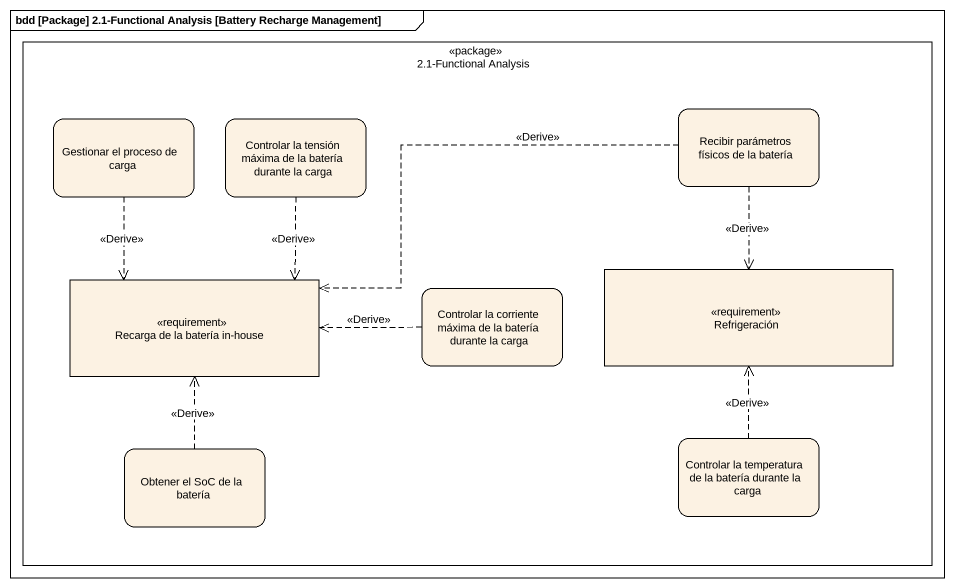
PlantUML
@startuml
mainframe bdd [Package] 2.1-Functional Analysis [Battery Recharge Management]
hide empty description
state "2.1-Functional Analysis" as o2_1_Functional_Analysis <<package>> {
  state "Gestionar el proceso de carga" as Gestionar_el_proceso_de
  state "Controlar la tensión máxima de la batería durante la carga" as Controlar_la_tensión_máxima
  state "Recibir parámetros físicos de la batería" as Recibir_parámetros_físicos
  state "Recarga de la batería in-house" as Recarga_de_la_batería_in <<requirement>>
  state "Controlar la corriente máxima de la batería durante la carga" as Controlar_la_corriente
  state Refrigeración <<requirement>>
  state "Obtener el SoC de la batería" as Obtener_el_SoC_de_la_batería
  state "Controlar la temperatura de la batería durante la carga" as Controlar_la_temperatura_de
}
Gestionar_el_proceso_de -[dashed]-> Recarga_de_la_batería_in : <<Derive>>
Controlar_la_tensión_máxima -[dashed]-> Recarga_de_la_batería_in : <<Derive>>
Recibir_parámetros_físicos -left[dashed]-> Recarga_de_la_batería_in : <<Derive>>
Recibir_parámetros_físicos -[dashed]-> Refrigeración : <<Derive>>
Controlar_la_corriente -left[dashed]-> Recarga_de_la_batería_in : <<Derive>>
Obtener_el_SoC_de_la_batería -up[dashed]-> Recarga_de_la_batería_in : <<Derive>>
Controlar_la_temperatura_de -up[dashed]-> Refrigeración : <<Derive>>
@enduml
